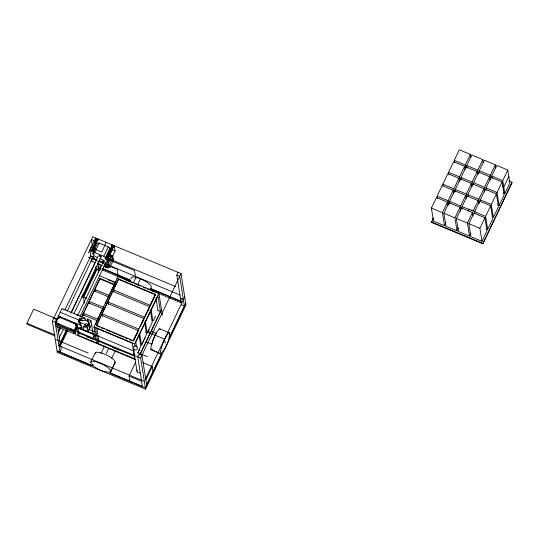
<?xml version="1.0" encoding="UTF-8"?>
<svg xmlns="http://www.w3.org/2000/svg" width="539" height="539" viewBox="0 0 539 539"><rect width="100%" height="100%" fill="white"/><g stroke="black" fill="none" stroke-linecap="round" stroke-linejoin="round"><path stroke-width="0.81" d="M90.902 255.776L90.646 256.308L90.889 255.729M56.245 323.117L56.285 322.72M74.638 330.791L75.79 328.224L73.971 332.186L55.578 324.505M102.936 261.428C103.859 259.939 103.293 262.796 103.178 260.863M93.624 257.453C92.115 256.16 93.988 257.527 93.624 257.197M97.492 240.172L92.122 251.39L91.576 251.356L90.97 250.864L96.346 239.646L97.478 240.219L96.333 239.687M92.108 251.437L90.97 250.864M76.423 315.019L77.111 315.066M106.419 257.359L107.571 257.885L112.941 246.667L112.341 246.175L111.795 246.141L106.419 257.359L107.578 257.837M108.022 263.167L108.42 263.153L111.822 256.045L110.859 255.776M111.822 256.045L111.277 256.005M93.57 257.352L92.991 256.935M58.266 323.885C59.418 325.421 58.246 321.999 58.421 324.862M70.939 329.174L71.323 329.679L71.599 329.1L70.939 329.174L71.094 330.151L71.802 330.164M103.528 261.604L102.962 261.402M56.48 322.093L56.925 321.103M103.589 261.449L102.962 261.186M53.664 318.36L92.728 236.729L181.023 273.576L185.975 304.838L145.584 389.205L57.282 352.365L52.337 321.129L53.664 318.36L56.561 319.573L56.858 321.466M91.448 246.66L89.851 249.988L90.875 256.449M54.998 335.918L27.112 324.289L26.95 323.259L33.681 309.197L57.693 319.216M56.561 319.573L55.234 322.335L59.923 351.94L92.364 365.786L57.073 351.057M88.396 253.04L95.625 237.942L96.461 243.224L94.096 248.162L94.258 249.193A2.554 0.451 -67.4 0 0 93.537 252.34M55.274 322.585L62.005 308.524L84.98 318.111L85.29 320.058L88.207 321.729A4.467 4.224 -9 0 1 88.746 322.699M87.426 320.954L87.116 319.007L87.897 319.782A4.467 4.224 -9 0 1 84.684 326.493L83.545 326.472L83.848 328.426L81.712 327.53L81.402 325.583L58.428 315.995L58.576 316.939L55.423 323.528L73.816 331.209L74.227 333.809L55.834 326.135M91.509 250.945L96.879 239.727M91.576 251.356L92.647 249.112M96.225 241.634L96.946 240.138M64.916 309.952L90.586 256.335M92.742 253.566L97.748 242.988L99.291 243.089L108.272 246.835L110.003 248.102L110.252 249.692M93.166 253.37L95.208 249.106M97.721 257.777L93.746 255.58L93.24 252.4L94.79 252.501L99.291 243.089M67.186 311.097L92.856 257.48M58.151 331.842L60.28 327.402M58.32 332.866L60.799 327.685M70.784 313.267L98.334 255.729M59.142 338L63.42 329.066M71.249 312.714L79.502 295.487M80.223 293.971L95.107 262.891M106.129 242.328L101.77 252.084L96.117 249.725M73.856 313.873L101.036 257.096M66.317 330.272L58.933 345.701L144.337 381.336M60.159 344.192L67.025 329.848M82.723 297.063L96.097 269.136L95.726 266.792M59.944 345.068L67.119 330.084M82.763 297.413L96.393 268.941M57.282 352.365L58.003 350.855M60.53 345.58L67.739 330.515M83.612 297.373L96.953 269.5M105.745 259.104L105.496 257.514L103.771 256.247L108.272 246.835M59.923 351.94L61.244 349.178L57.646 326.425M96.097 269.136L98.994 270.342L100.315 267.573L99.823 264.454M77.791 315.328L103.461 261.711M105.496 257.514L110.003 248.102M105.496 258.417L108.959 251.174M106.971 257.393L112.341 246.175M107.032 257.804L107.753 256.308M109.538 252.569L112.045 247.334M106.695 259.246L112.86 246.491M80.062 316.474L105.732 262.857M107.059 260.829L114.288 245.73L115.124 251.012L112.759 255.951L112.92 256.982A2.554 0.451 -67.4 0 0 111.991 260.02A2.554 0.451 -67.4 0 0 113.183 258.626L111.768 258.033M107.712 260.094L108.454 258.538L175.855 286.667M84.98 318.111L81.78 318.832L80.015 318.098L78.081 322.14L79.846 322.874L81.402 325.583M73.816 331.209L76.976 324.613L58.576 316.939M75.831 328.298L77.205 326.082M106.385 260.849L107.928 261.496L109.013 259.232M81.443 317.195L99.991 278.454L114.558 284.531M87.52 325.799A1.435 1.354 -9 0 0 85.303 326.317L85.007 324.424L79.354 322.066L80.324 320.045L80.015 318.098M107.578 262.965L107.274 262.621L107.807 262.702L111.216 255.594M81.861 317.02L99.991 278.454M74.227 333.809L77.387 327.22L76.976 324.613M112.307 259.219L109.121 265.235M105.193 263.173L109.673 265.047L108.211 268.099L103.549 266.151M108.703 266.562A1.273 0.35 25.6 0 0 109.498 266.576L109.895 265.693M108.568 266.616L110.017 267.216L113.419 260.115L113.183 258.626M96.892 328.278L98.974 341.396L97.97 343.498L95.497 327.914L132.291 343.262L134.757 358.846L78.121 335.218L79.125 333.115L78.263 327.645M77.023 327.341L88.005 331.923L87.399 328.083L90.976 320.611L87.116 319.007M88.005 331.923L91.583 324.458M96.521 342.892L93.968 326.796L118.162 276.264L117.044 269.183L88.201 257.15M95.416 324.451L103.784 306.981M105.604 303.181L109.242 295.588M109.969 294.065L116.148 281.156M96.42 325.3L118.607 278.966L96.501 325.819L96.42 325.3L133.214 340.655L133.288 341.12M90.693 362.282A11.137 3.039 25.6 0 1 98.731 362.7L101.366 363.785A11.137 3.039 25.6 0 1 110.731 370.509L110.933 371.465L110.441 372.112C103.245 372.462 94.318 368.615 90.693 362.282L95.073 353.146A11.137 3.039 25.6 0 1 103.104 353.557L105.745 354.642A11.137 3.039 25.6 0 1 115.103 361.373L115.306 362.329L114.82 362.969M92.364 365.786L93.065 364.317M133.315 282.982L135.707 277.976M100.887 353.611L104.478 346.105M137.425 285.131L140.578 278.548L140.645 278.953M106.311 353.368L108.676 348.443M111.755 358.159L115.346 350.66M110.091 373.177L114.942 362.606L110.091 373.177L145.375 387.905L161.518 354.184L150.738 349.387L161.518 354.184M133.214 340.655L155.4 294.321L117.158 278.36L117.239 278.879M133.645 340.365L138.334 330.569L101.554 315.268M140.079 326.93L144.048 318.643L107.268 303.342M145.072 316.508L149.397 307.466L147.605 311.279M112.974 291.41L149.761 306.711L155.475 294.779M133.659 340.412L138.341 330.623M141.171 324.714L144.054 318.69M145.079 316.555L145.799 315.046M149.768 306.758L155.4 294.321M135.1 346.287L134.703 343.794L158.897 293.263L118.162 276.264M137.566 352.984L140.814 346.206L138.995 334.719M141.474 344.819L146.52 334.274L144.708 322.794M145.651 332.253L147.187 332.893L152.234 322.342L150.415 310.862M138.368 351.987L139.453 349.73M143.718 340.81L141.555 345.331L139.655 333.338M144.439 339.307L145.159 337.798M147.625 332.651L149.074 329.639M153.339 320.718L155.501 316.198M185.766 303.538L169.623 337.252L184.392 305.977L181.495 304.771L176.799 275.133L178.126 272.363M129.838 381.113L129.037 376.054L135.653 362.221M140.046 354.056L160.44 311.454L157.947 310.417M139.823 355.201L161.532 309.871M145.584 389.205L140.632 357.943L181.023 273.576M145.658 378.567L184.729 296.969M145.847 379.746L152.187 366.5L142.896 362.626M161.464 353.86L146.648 384.812L141.952 355.174L139.055 353.968L137.735 356.73L142.424 386.369L110.037 372.853M445.948 222.681L444.507 225.693L433.464 221.084L431.402 208.061L436.455 197.517L447.491 202.118L448.003 205.379M437.5 198.574L437.116 196.129L442.162 185.584L453.205 190.193L453.717 193.447M443.085 185.827L442.829 184.203L447.875 173.652L458.911 178.261L459.43 181.515M448.926 174.71L448.542 172.271L453.589 161.727L464.625 166.329L465.144 169.59M454.64 162.785L454.249 160.339L459.302 149.795L470.338 154.403L470.85 157.657M508.904 180.996L511.969 182.276L512.05 182.788L482.829 243.823L431.436 222.378L433.161 218.1M431.8 221.623L433.241 218.612M444.507 225.693L442.438 212.662L447.491 202.118M448.67 203.991L448.152 200.737L453.205 190.193M454.377 192.059L453.865 188.805L458.911 178.261M460.09 180.134L459.578 176.873L464.625 166.329M465.804 168.202L465.285 164.947L470.338 154.403M458.433 227.889L456.991 230.901L445.955 226.299L443.887 213.269L448.94 202.725L459.976 207.326L460.623 211.403M449.991 203.782L449.6 201.343L454.653 190.793L465.689 195.401L466.201 198.655M455.698 191.85L455.314 189.411L460.36 178.867L471.403 183.469L471.915 186.723M461.411 179.925L461.027 177.479L466.073 166.935L477.109 171.537L477.628 174.798M467.124 167.993L466.734 165.547L471.787 155.003L482.823 159.611L483.342 162.866M456.991 230.901L454.929 217.877L459.976 207.326M461.155 209.199L460.636 205.945L465.689 195.401M466.868 197.274L466.35 194.013L471.403 183.469M472.575 185.342L472.063 182.088L477.109 171.537M478.416 174.225L477.776 170.156L482.823 159.611M470.918 233.097L469.476 236.109L458.44 231.507L456.378 218.477L461.424 207.933L472.46 212.541L472.979 215.795M462.475 208.991L462.085 206.552L467.138 196.007L478.174 200.609L478.686 203.863M468.054 196.25L467.798 194.619L472.844 184.075L483.887 188.677L484.399 191.938M473.768 184.318L473.511 182.687L478.558 172.143L489.594 176.752L490.113 180.006M479.481 172.386L479.225 170.762L484.271 160.211L495.307 164.819L495.826 168.074M468.115 211.288L469.199 209.031M469.476 236.109L467.414 223.085L472.46 212.541M478.174 200.609L473.121 211.153L462.085 206.552M479.481 203.297L478.834 199.228L483.887 188.677M485.066 190.55L484.548 187.296L489.594 176.752M490.773 178.625L490.261 175.364L495.307 164.819M468.863 223.692L473.909 213.141L484.945 217.749L487.013 230.773L481.96 241.324L470.924 236.715L468.863 223.692L479.899 228.293L481.96 241.324M474.832 213.39L474.569 211.76L479.622 201.215L490.658 205.817L492.72 218.847L487.674 229.392L486.198 228.779M480.545 201.458L480.283 199.828L485.336 189.283L496.372 193.892L498.434 206.915L493.387 217.46L491.319 204.436L496.372 193.892M486.38 190.341L485.996 187.902L491.042 177.351L502.085 181.96L504.147 194.983L499.094 205.534L497.625 204.914M492.094 178.416L491.709 175.97L496.756 165.426L507.792 170.028L509.86 183.058L504.807 193.602L503.338 192.989M479.899 228.293L484.945 217.749M487.674 229.392L485.612 216.368L490.658 205.817M499.094 205.534L497.032 192.504L502.085 181.96M504.807 193.602L502.746 180.578L507.792 170.028M508.823 176.543L503.776 187.087L502.308 186.474M482.829 243.823L511.969 182.276M103.724 261.172L103.124 261.085M93.624 337.333L95.201 334.564L84.367 330.043M150.704 287.813L151.297 287.22L151.203 286.31A11.137 3.039 25.6 0 0 142.168 279.6L139.527 278.481A11.137 3.039 25.6 0 0 131.118 277.794L131.213 278.71M58.475 324.781L59.014 324.721M152.335 348.908L151.102 349.218L150.933 348.335A11.137 1.981 -67.4 0 1 154.336 337.037L155.542 334.497A11.137 1.981 -67.4 0 1 160.083 329.026L160.184 329.538M80.324 320.045L82.09 320.786L85.29 320.058M112.941 246.667L111.795 246.141M108.359 263.221L107.807 262.702M60.658 316.871L60.105 316.696M81.12 327.645L80.54 327.409M63.306 309.319L64.02 309.676M454.249 160.339L465.285 164.947M466.734 165.547L477.776 170.156M479.225 170.762L490.261 175.364M491.709 175.97L502.746 180.578M448.542 172.271L459.578 176.873M461.027 177.479L472.063 182.088M473.511 182.687L484.548 187.296M485.996 187.902L497.032 192.504M442.829 184.203L453.865 188.805M455.314 189.411L466.35 194.013M467.798 194.619L478.834 199.228M480.283 199.828L491.319 204.436M471.409 209.954L475.088 211.483M437.116 196.129L448.152 200.737M449.6 201.343L460.636 205.945M474.569 211.76L485.612 216.368M431.402 208.061L442.438 212.662M443.887 213.269L454.929 217.877M456.378 218.477L467.414 223.085M431.355 221.866L482.749 243.311M176.799 275.133L179.696 276.345L184.392 305.977M96.461 243.224L97.492 243.655M109.882 248.823L115.124 251.012M94.096 248.162L95.127 248.594M108.265 254.078L112.759 255.951M107.928 261.496L107.49 258.7L109.296 254.927L109.39 255.547L112.92 256.982M111.923 259.488L113.419 260.115M94.79 252.501L103.771 256.247M99.607 255.924L100.786 256.416M105.226 258.269L134.521 270.497L135.815 278.656M99.964 258.713L104.458 260.586M93.058 256.793L93.799 256.941L93.025 256.86M103.057 261.24L103.724 261.428M103.656 261.57L103.023 261.307L103.616 261.624M92.499 257.878L96.98 259.751M99.216 260.687L102.949 262.244M110.023 265.794L180.302 295.123M180.457 298.202L183.354 299.408M91.704 261.206L95.295 262.709M97.451 263.611L101.999 265.505M180.504 298.525L183.401 299.738M102.632 268.543L130.391 280.125M181.279 301.355L150.428 288.486L181.165 301.618M99.769 267.654L101.305 268.294M102.841 268.934L130.458 280.455M99.223 268.644L100.773 269.284M102.322 269.931L129.434 281.243M150.347 289.969L181.326 302.898M124.293 279.303L128.888 281.217M130.425 281.857L132.722 282.82M134.258 283.46L136.556 284.417M138.092 285.057L140.389 286.014M143.455 287.294L145.752 288.257M147.288 288.897L149.586 289.854M151.122 290.494L153.42 291.451M118.681 279.431L155.481 294.833M99.129 275.577L115.562 282.429M107.975 279.748L110.279 280.704M111.809 281.345L114.113 282.308M100.072 278.966L114.639 285.043M108.824 295.271L95.026 289.51L95.396 291.855M94.365 290.898L108.925 296.976M81.699 296.268L86.853 298.417M159.605 328.83L169.65 333.014C169.334 340.271 166.073 348.073 161.148 353.409L160.494 352.324A11.137 1.981 -67.4 0 1 163.903 341.025L165.109 338.485A11.137 1.981 -67.4 0 1 169.65 333.014M103.879 307.52L89.312 301.442L89.683 303.787M88.652 302.824L103.212 308.901M151.472 331.364L156.788 333.58M149.047 332.691L164.53 339.152L165.156 343.114M139.001 329.188L102.208 313.839L102.605 316.346M98.165 319.452L83.599 313.375L83.976 315.719M82.939 314.756L97.505 320.833M146.13 341.921L151.446 344.145M97.263 326.088L99.56 327.045M101.096 327.685L104.162 328.965M106.459 329.922L111.068 331.889M112.59 332.482L114.901 333.493M116.424 334.079L124.091 337.279M125.621 337.919L127.918 338.876M129.454 339.516L131.759 340.527M60.22 312.263L79.044 320.119L79.354 322.066M88.315 323.986L89.184 324.35L89.797 328.19M93.968 326.796L134.703 343.794M83.545 326.472L87.399 328.083M88.537 329.268L95.437 332.145M80.5 328.433L82.817 329.396M77.03 327.288L134.224 351.152M138.085 352.762L147.363 356.636M52.337 321.129L140.632 357.943M79.125 333.115L95.989 340.156M98.974 341.396L134.231 356.111M86.873 336.828L89.171 337.791M90.707 338.431L93.004 339.388M112.759 347.628L115.063 348.592M116.606 349.232L118.91 350.195M135.788 359.756L75.709 334.692L75.325 332.24M26.95 323.259L54.837 334.894M55.221 339.334L88.201 353.099M129.037 376.054L141.622 381.309M93.186 256.78L93.799 257.036M93.159 256.847L93.779 257.103M103.097 260.91L103.697 261.233M93.126 256.914L93.752 257.177M103.03 261.031L103.663 261.3M93.092 256.988L93.725 257.251M93.025 257.13L93.692 257.332M102.922 261.327L103.562 261.523M77.299 315.153L77.838 315.551M80.938 326.749L81.712 327.53M95.073 353.146L95.154 353.55M158.897 293.263L162.387 315.295M160.521 311.966L157.974 295.871L135.788 342.204L136.569 347.129M156 298.114L158.028 310.929M150.428 305.377L113.635 289.975L113.897 291.633M151.068 309.399L152.854 320.671M148.569 329.666L149.35 334.625M144.721 317.309L107.921 301.907L108.319 304.414M145.24 320.59L147.187 332.893M152.187 366.5L152.988 371.56M133.335 348.214L136.973 371.209M109.673 265.047L110.017 267.216M98.408 261.159L98.893 264.211M94.776 243.729L94.298 240.711L91.401 239.498L92.425 245.952M98.004 264.103L98.994 270.342M97.828 266.428L98.725 272.107M100.187 362.915L100.247 363.326M90.976 320.611L93.705 337.845L95.282 335.076L76.888 327.402L78.121 335.218M82.959 294.166L84.38 303.127M81.78 318.832L82.09 320.786M79.846 322.874L80.156 324.822M76.235 302.305L76.295 302.716M82.629 314.985A11.137 1.981 -67.4 0 1 83.013 313.745M152.045 344.145A5.902 1.051 -67.4 0 1 153.568 338.512A5.902 1.051 -67.4 0 1 156.465 333.634M96.535 239.046A1.273 0.35 25.6 0 1 96.515 238.474A1.273 0.35 25.6 0 1 98.219 239.262A1.273 0.35 25.6 0 1 97.943 239.7M112.132 246.653A1.273 0.35 25.6 0 1 111.445 245.75A1.273 0.35 25.6 0 1 113.392 246.646A1.273 0.35 25.6 0 1 112.435 246.795M109.262 265.094A1.273 0.35 25.6 0 1 109.774 265.835M108.103 264.615A1.273 0.35 25.6 0 1 108.972 264.939M92.412 258.127A1.273 0.35 25.6 0 1 94.244 258.969M108.858 258.471A2.554 0.451 -67.4 0 1 108.487 258.06A2.554 0.451 -67.4 0 1 109.383 255.506M108.865 265.929A1.273 0.35 25.6 0 1 109.498 266.576M105.408 265.747A1.273 0.35 25.6 0 1 105.745 265.363A1.273 0.35 25.6 0 1 107.355 266.172A1.273 0.35 25.6 0 1 107.018 266.556M100.146 255.884A2.486 0.68 25.6 0 1 101.191 256.517M91.158 260.674A1.273 0.35 25.6 0 1 90.747 261.146M91.441 259.394A1.273 0.35 25.6 0 1 92.081 260.041A1.273 0.35 25.6 0 1 91.286 260.034M92.209 253.647A1.273 0.35 25.6 0 1 92.465 253.242A1.273 0.35 25.6 0 1 94.029 253.963A1.273 0.35 25.6 0 1 94.049 254.489M105.092 259.016A1.273 0.35 25.6 0 1 105.341 258.619A1.273 0.35 25.6 0 1 106.904 259.34A1.273 0.35 25.6 0 1 106.924 259.865M90.747 256.699A1.273 0.35 25.6 0 1 91.084 256.315A1.273 0.35 25.6 0 1 92.695 257.123A1.273 0.35 25.6 0 1 92.358 257.507M103.825 262.23A1.273 0.35 25.6 0 1 103.731 261.651A1.273 0.35 25.6 0 1 105.374 262.338A1.273 0.35 25.6 0 1 105.462 262.917M99.25 255.796A1.516 0.411 25.6 0 1 101.062 256.988M87.136 326.061A1.435 1.354 -9 0 1 84.967 325.462A1.435 1.354 -9 0 1 86.173 323.616A1.435 1.354 -9 0 1 87.722 325.172M87.614 325.509A1.435 1.354 -9 0 1 87.412 325.812M140.288 372.59A2.109 1.994 -9 0 1 137.155 370.185M105.812 262.554L106.068 262.055L105.812 262.554M58.583 318.084C59.095 319.452 59.688 317.053 58.583 318.084M75.379 325.091C75.884 326.466 76.477 324.06 75.379 325.091M59.391 316.824L60.523 317.397L59.391 316.824M73.008 322.504L74.139 323.083L73.055 322.484M79.967 327.618L81.106 328.19L80.021 327.591M105.28 266.785L106.419 267.364L105.28 266.785M111.997 245.501A1.273 0.35 25.6 0 0 113.904 246.121A1.273 0.35 25.6 0 0 112.408 245.029A1.273 0.35 25.6 0 0 111.997 245.501M96.137 239.882A1.273 0.35 25.6 0 0 98.051 240.502A1.273 0.35 25.6 0 0 96.548 239.41A1.273 0.35 25.6 0 0 96.137 239.882M105.071 267.021A1.273 0.35 25.6 0 0 106.985 267.647A1.273 0.35 25.6 0 0 105.482 266.556A1.273 0.35 25.6 0 0 105.071 267.021M134.555 349.818A2.109 1.994 -9 0 0 137.526 347.77A2.109 1.994 -9 0 0 134.204 346.382A2.109 1.994 -9 0 0 134.555 349.818"/></g></svg>
